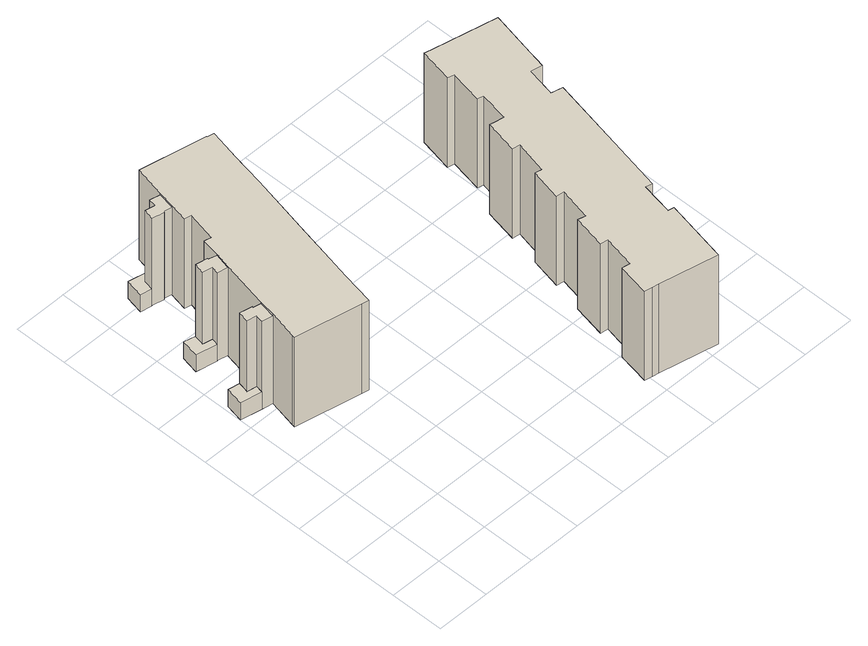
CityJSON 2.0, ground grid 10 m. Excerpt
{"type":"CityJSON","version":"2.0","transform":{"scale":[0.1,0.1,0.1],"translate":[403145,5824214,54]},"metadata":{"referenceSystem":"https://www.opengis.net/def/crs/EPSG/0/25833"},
"CityObjects":{
"building1":{"type":"Building","attributes":{"Gemeindeschluessel":"11000010","function":"31001_1010"},"address":[{"country":"Germany","locality":"Berlin","thoroughfareNumber":"2, 4, 6","thoroughfareName":"Schwarzburger Straße"}],"children":["building1-1","building1-2","building1-3","building1-4","building1-5","building1-6","building1-7"]},
"building1-1":{"type":"BuildingPart","attributes":{"BezugspunktDach":"2200","measuredHeight":20,"storeysAboveGround":6},"parents":["building1"],"geometry":[{"type":"MultiSurface","lod":"1","boundaries":[[[0,1,2,3,4,5,6,7,8,9,10,11,12,13,14,15,16,17,18,19,20,21,22,23,24]],[[25,26,27,28,29,30,31,32,33,34,35,36,37,38,39,40,41,42,43,44,45,46,47,48,49]],[[25,49,24,23]],[[26,25,23,22]],[[27,26,50,26,27,51,52,22,21]],[[28,27,21,20]],[[53,54,20,19]],[[29,28,55,56]],[[30,29,19,18]],[[31,30,18,17]],[[32,31,17,16]],[[33,32,16,15]],[[34,33,15,14]],[[57,58,59,14,13]],[[35,34,60,61]],[[36,35,13,12]],[[37,36,12,11]],[[38,37,11,10]],[[39,38,10,9]],[[40,39,9,8]],[[41,40,8,7]],[[42,41,7,6]],[[43,42,6,5]],[[44,43,5,4]],[[45,44,4,3]],[[46,45,3,2]],[[47,46,2,1]],[[48,47,1,0]],[[49,48,0,24]],[[52,51,27,26,50]],[[56,55,54,53]],[[61,60,59,58,57]]]}]},
"building1-2":{"type":"BuildingPart","attributes":{"BezugspunktDach":"2200","measuredHeight":19.59,"storeysAboveGround":6},"parents":["building1"],"geometry":[{"type":"MultiSurface","lod":"1","boundaries":[[[62,63,54,53,64,65,66,67]],[[68,69,70,56,55,71,72,73]],[[68,74,75,67,66]],[[69,68,66,65]],[[70,69,65,64]],[[56,70,64,53]],[[71,55,54,63]],[[76,77,63,62]],[[75,76,78,62,67]],[[73,79,75,74,68]],[[56,53,54,55]],[[72,71,77,76]],[[73,72,78,76,75]]]}]},
"building1-3":{"type":"BuildingPart","attributes":{"BezugspunktDach":"2200","measuredHeight":3.8,"storeysAboveGround":6},"parents":["building1"],"geometry":[{"type":"MultiSurface","lod":"1","boundaries":[[[80,81,82,83,84,85]],[[86,87,88,89,90,91]],[[86,91,85,84]],[[87,86,84,83]],[[88,87,88,82]],[[89,88,82,88,89,81]],[[89,81,89,90]],[[91,90,80,85]],[[83,82,88,87]],[[90,89,81,80]]]}]},
"building1-4":{"type":"BuildingPart","attributes":{"BezugspunktDach":"2200","measuredHeight":3.72,"storeysAboveGround":6},"parents":["building1"],"geometry":[{"type":"MultiSurface","lod":"1","boundaries":[[[77,76,75,74,92,93]],[[94,95,96,97,98,99]],[[94,99,93,92]],[[95,94,92,74]],[[96,95,74,68,73,75]],[[97,96,75,73,72]],[[98,97,72,71]],[[99,98,77,93]],[[75,73,68,74]],[[72,73,75,76]],[[71,72,76,77]]]}]},
"building1-5":{"type":"BuildingPart","attributes":{"BezugspunktDach":"2200","measuredHeight":19.63,"storeysAboveGround":6},"parents":["building1"],"geometry":[{"type":"MultiSurface","lod":"1","boundaries":[[[100,101,52,51,102,103,104,105]],[[87,106,107,27,26,90,89,88]],[[87,83,82,88,105,104]],[[106,87,104,103]],[[107,106,103,102]],[[27,107,102,51]],[[90,26,52,101]],[[89,81,80,101,100]],[[108,82,81,109,100,105]],[[88,82,83,87]],[[27,110,51,52,26]],[[90,80,81,89]],[[88,89,109,81,82,108]]]}]},
"building1-6":{"type":"BuildingPart","attributes":{"BezugspunktDach":"2200","measuredHeight":19.51,"storeysAboveGround":6},"parents":["building1"],"geometry":[{"type":"MultiSurface","lod":"1","boundaries":[[[111,112,58,57,113,114,115,116]],[[117,118,119,61,60,120,121,122]],[[123,124,116,115]],[[125,126,123,127,115,114]],[[128,126,114,113]],[[61,119,113,57]],[[120,60,58,112]],[[121,120,112,111]],[[122,121,111,116]],[[117,122,129,124,123]],[[118,117,127,123,126,125]],[[119,118,126,128]],[[60,61,57,58]]]}]},
"building1-7":{"type":"BuildingPart","attributes":{"BezugspunktDach":"2200","measuredHeight":3.8,"storeysAboveGround":6},"parents":["building1"],"geometry":[{"type":"MultiSurface","lod":"1","boundaries":[[[124,123,126,128,130,131]],[[132,133,134,135,136,137]],[[132,137,131,130]],[[133,132,130,128]],[[134,133,138,119,118]],[[135,134,126,118,117,123]],[[136,135,123,117,122]],[[137,136,124,131]],[[118,119,138,128,126]],[[123,117,118,126]],[[122,117,123,124]]]}]},
"building2":{"type":"Building","attributes":{"Gemeindeschluessel":"11000010","BezugspunktDach":"2200","function":"31001_1010","measuredHeight":19.88,"storeysAboveGround":6},"address":[{"country":"Germany","locality":"Berlin","thoroughfareNumber":"1, 3, 5, 7","thoroughfareName":"Schwarzburger Straße"}],"geometry":[{"type":"Solid","lod":"1","boundaries":[[[[139,140,141,142,143,144,145,146,147,148,149,150,151,152,153,154,155,156,157,158,159,160,161,162,163,164,165,166,167,168,169,170,171,172,173,174]],[[175,176,177,178,179,180,181,182,183,184,185,186,187,188,189,190,191,192,193,194,195,196,197,198,199,200,201,202,203,204,205,206,207,208,209,210]],[[175,210,174,173]],[[176,175,173,172]],[[177,176,172,171]],[[178,177,171,170]],[[179,178,170,169]],[[180,179,169,168]],[[181,180,168,167]],[[182,181,167,166]],[[183,182,166,165]],[[184,183,165,164]],[[185,184,164,163]],[[186,185,163,162]],[[187,186,162,161]],[[188,187,161,160]],[[189,188,160,159]],[[190,189,159,158]],[[191,190,158,157]],[[192,191,157,156]],[[193,192,156,155]],[[194,193,155,154]],[[195,194,154,153]],[[196,195,153,152]],[[197,196,152,151]],[[198,197,151,150]],[[199,198,150,149]],[[200,199,149,148]],[[201,200,148,147]],[[202,201,147,146]],[[203,202,146,145]],[[204,203,145,144]],[[205,204,144,143]],[[206,205,143,142]],[[207,206,142,141]],[[208,207,141,140]],[[209,208,140,139]],[[210,209,139,174]]]]}]}
},
"vertices":[
[170,329,203],[183,327,203],[195,388,203],[207,445,203],[220,507,203],[232,562,203],[245,622,203],[256,680,203],[269,740,203],[256,743,203],[256,744,203],[227,750,203],[134,769,203],[122,712,203],[116,681,203],[109,648,203],[122,645,203],[110,591,203],[97,594,203],[91,561,203],[84,531,203],[66,443,203],[60,412,203],[49,359,203],[48,354,203],[49,359,3],[60,412,3],[66,443,3],[84,531,3],[91,561,3],[97,594,3],[110,591,3],[122,645,3],[109,648,3],[116,681,3],[122,712,3],[134,769,3],[227,750,3],[256,744,3],[256,743,3],[269,740,3],[256,680,3],[245,622,3],[232,562,3],[220,507,3],[207,445,3],[195,388,3],[183,327,3],[170,329,3],[48,354,3],[60,412,150],[66,443,199],[60,412,199],[91,561,200],[84,531,200],[84,531,4],[91,561,4],[122,712,199],[116,681,199],[116,681,100],[116,681,4],[122,712,4],
[68,548,200],[65,535,200],[76,565,200],[76,567,200],[54,571,200],[50,552,200],[54,571,4],[76,567,4],[76,565,4],[65,535,4],[68,548,4],[50,552,4],[54,571,40],[50,552,40],[68,548,40],[65,535,40],[68,548,18],[50,552,30],
[40,416,41],[43,430,41],[25,433,41],[29,453,41],[8,457,41],[1,424,41],[8,457,3],[29,453,3],[25,433,3],[43,430,3],[40,416,3],[1,424,3],
[33,576,40],[26,543,40],[33,576,3],[54,571,3],[50,552,3],[68,548,3],[65,535,3],[26,543,3],
[43,430,199],[40,416,199],[51,446,199],[52,448,199],[29,453,199],[25,433,199],[52,448,3],[51,446,3],[25,433,28],[43,430,24],[66,443,76],
[100,682,199],[101,684,199],[103,716,199],[100,702,199],[82,706,199],[78,687,199],[82,706,4],[100,702,4],[103,716,4],[101,684,4],[100,682,4],[78,687,4],[82,706,41],[78,687,41],[100,702,15],[100,702,41],[82,706,35],[103,716,41],[78,687,25],
[64,724,41],[57,691,41],[64,724,3],[103,716,3],[100,702,3],[82,706,3],[78,687,3],[57,691,3],[103,716,18],
[504,35,203],[516,33,203],[623,10,203],[647,128,203],[636,130,203],[647,189,203],[660,186,203],[709,425,203],[688,430,203],[699,484,203],[720,479,203],[723,494,203],[726,508,203],[745,598,203],[625,624,203],[613,627,203],[600,565,203],[613,562,203],[601,502,203],[612,500,203],[602,446,203],[589,448,203],[575,451,203],[563,390,203],[577,388,203],[564,328,203],[551,331,203],[539,273,203],[553,271,203],[541,212,203],[526,216,203],[514,155,203],[528,153,203],[516,94,203],[501,97,203],[490,38,203],[501,97,4],[516,94,4],[528,153,4],[514,155,4],[526,216,4],[541,212,4],[553,271,4],[539,273,4],[551,331,4],[564,328,4],[577,388,4],[563,390,4],[575,451,4],[589,448,4],[602,446,4],[612,500,4],[601,502,4],[613,562,4],[600,565,4],[613,627,4],[625,624,4],[745,598,4],[726,508,4],[723,494,4],[720,479,4],[699,484,4],[688,430,4],[709,425,4],[660,186,4],[647,189,4],[636,130,4],[647,128,4],[623,10,4],[516,33,4],[504,35,4],[490,38,4]
]}
